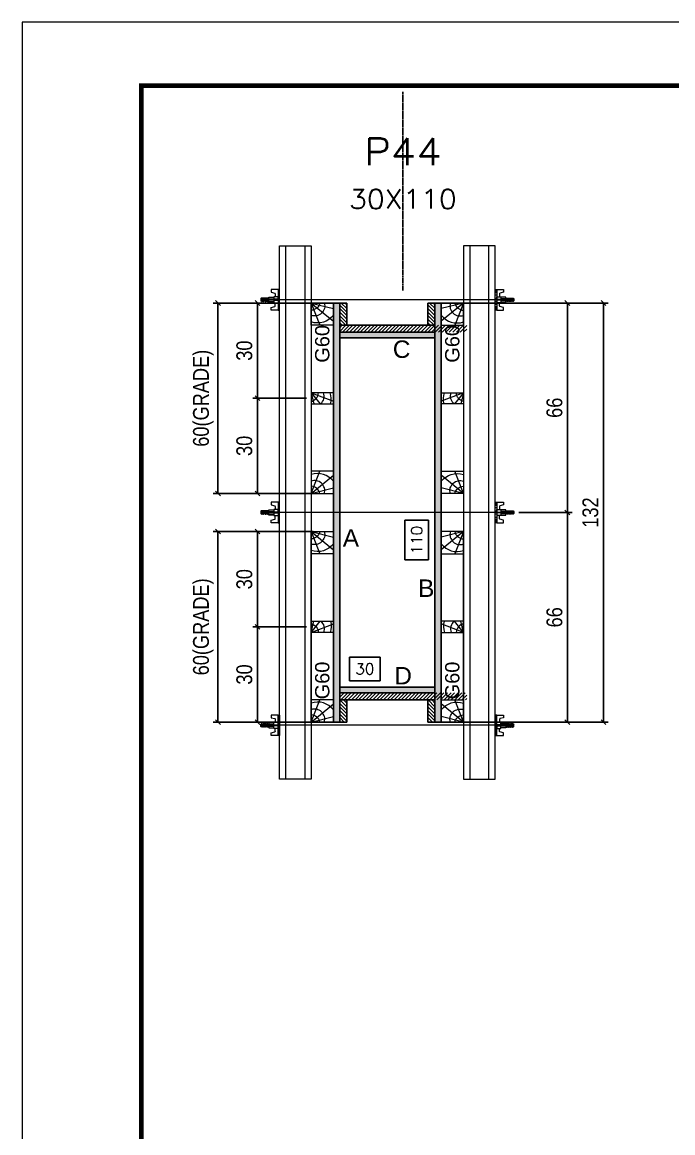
# Model space of a CAD drawing. Extents: x 28748 to 35002, y 14885 to 43501.
# Drawn here: x 33517 to 33927, y 39355 to 40055 of the extents above; entities that cross this region are included whole.
import ezdxf
from ezdxf.enums import TextEntityAlignment as Align

# ---------------------------------------------------------------- set-up
doc = ezdxf.new("R2010")
doc.units = 0
doc.linetypes.add('DASHED', pattern=[0.75, 0.5, -0.25])
doc.linetypes.add('HIDDEN', pattern=[0.375, 0.25, -0.125])
for name, color, linetype in [('CHAPA', 1, 'Continuous'), ('COTA', 241, 'Continuous'), ('Painéis', 200, 'Continuous'), ('SARRAFO', 251, 'Continuous'), ('Texto de Titulo', 7, 'Continuous'), ('Texto Qtd Sarr', 242, 'Continuous'), ('TEXTO_GERAL', 7, 'Continuous')]:
    doc.layers.add(name, color=color, linetype=linetype)
for name, color, linetype, lineweight in [('Folhas', 255, 'Continuous', 9), ('Hachura', 251, 'Continuous', 9), ('Madeira', 126, 'Continuous', 18), ('Perfil Metálico', 224, 'Continuous', 18), ('SARRAFO DE PRESSAO', 251, 'DASHED', 9), ('Texto Seção', 7, 'Continuous', 15)]:
    doc.layers.add(name, color=color, linetype=linetype, lineweight=lineweight)
doc.styles.add('ARIAL', font='arial.ttf')
doc.styles.add('COTA TECNICA 2X', font='techl___.ttf', dxfattribs={"height": 10})
doc.styles.add('ROMANS', font='romans.shx')
doc.styles.add('SANSSERIF', font='sas_____.pfb')
doc.dimstyles.new('SECAO PILAR', dxfattribs={"dimtxt": 10, "dimasz": 3, "dimexe": 3, "dimexo": 3, "dimgap": 3, "dimtad": 1, "dimdec": 1, "dimlfac": 0.5, "dimzin": 12, "dimdsep": 46, "dimtxsty": 'COTA TECNICA 2X', "dimblk1": 'OBLIQUE', "dimblk2": 'OBLIQUE', "dimsah": 1, "dimcen": 0.9, "dimclrd": 256, "dimclre": 256, "dimclrt": 256, "dimadec": 1, "dimazin": 3, "dimtfac": 1, "dimtdec": 1, "dimtmove": 0, "dimatfit": 3, "dimfxl": 1, "dimtolj": 1, "dimtzin": 12, "dimarcsym": 0})
doc.dimstyles.new('SECÇÃO 2', dxfattribs={"dimtxt": 7, "dimasz": 6, "dimexe": 0.18, "dimexo": 2, "dimgap": -4, "dimtad": 3, "dimdec": 1, "dimlfac": 0.5, "dimzin": 12, "dimdsep": 46, "dimtxsty": 'ROMANS', "dimblk": 'ARCHTICK', "dimcen": 0.09, "dimse1": 1, "dimse2": 1, "dimsd1": 1, "dimsd2": 1, "dimclrd": 180, "dimclre": 5, "dimclrt": 1, "dimadec": 0, "dimazin": 3, "dimtfac": 1, "dimtdec": 1, "dimtofl": 0, "dimtmove": 0, "dimatfit": 3, "dimldrblk": 'ARCHTICK', "dimfxl": 1, "dimtolj": 1, "dimtzin": 0, "dimarcsym": 0})

# ---------------------------------------------------------------- blocks, each defined once
blk = doc.blocks.new('9999999999')
at = {"layer": 'Folhas'}
blk.add_lwpolyline([(98138.98, 34190.21), (99623.98, 34190.21), (99623.98, 35240.21), (98138.98, 35240.21)], close=True, dxfattribs=at)
at = {"layer": 'Folhas', "color": 30, "const_width": 3}
blk.add_lwpolyline([(98213.98, 34230.21), (99583.98, 34230.21), (99583.98, 35200.21), (98213.98, 35200.21)], close=True, dxfattribs=at)
blk = doc.blocks.new('*D304')
at = {"layer": 'COTA', "color": 180, "lineweight": -2, "transparency": 16777216}
for p, q in [((33772.93, 39741.27), (33757.93, 39741.27)), ((33757.93, 39741.27), (33757.93, 39716.27)), ((33772.93, 39716.27), (33772.93, 39741.27)), ((33757.93, 39716.27), (33772.93, 39716.27))]:
    blk.add_line(p, q, dxfattribs=at)
at = {"layer": 'Defpoints', "color": 0, "transparency": 16777216}
for p in [(33776.93, 39856.14), (33776.93, 39856.14), (33776.93, 39636.14)]:
    blk.add_point(p, dxfattribs=at)
at = {"layer": 'COTA', "color": 1, "transparency": 16777216, "insert": (33765.43, 39728.77), "char_height": 7, "attachment_point": 5, "rotation": 90, "style": 'ROMANS'}
blk.add_mtext('\\A1;110', dxfattribs=at)
blk = doc.blocks.new('_ArchTick')
at = {"color": 0, "linetype": 'ByBlock', "const_width": 0.15}
blk.add_lwpolyline([(-0.5, -0.5), (0.5, 0.5)], dxfattribs=at)
blk = doc.blocks.new('_Oblique')
at = {"color": 0, "linetype": 'ByBlock', "lineweight": -2}
blk.add_line((-0.5, -0.5), (0.5, 0.5), dxfattribs=at)
blk = doc.blocks.new('*D305')
at = {"layer": 'COTA', "lineweight": -2, "transparency": 16777216}
for p, q in [((33783.93, 39878.14), (33886.13, 39878.14)), ((33883.13, 39614.14), (33883.13, 39878.14)), ((33783.93, 39614.14), (33886.13, 39614.14))]:
    blk.add_line(p, q, dxfattribs=at)
at = {"layer": 'Defpoints', "color": 0, "transparency": 16777216}
for p in [(33780.93, 39878.14), (33883.13, 39878.14), (33780.93, 39614.14)]:
    blk.add_point(p, dxfattribs=at)
at = {"layer": 'COTA', "lineweight": -2, "transparency": 16777216, "xscale": 3, "yscale": 3, "zscale": 3}
for p, rotation in [((33883.13, 39878.14), 90), ((33883.13, 39614.14), 270)]:
    blk.add_blockref('_Oblique', p, dxfattribs=dict(at, rotation=rotation))
at = {"layer": 'COTA', "transparency": 16777216, "insert": (33874.91, 39746.14), "char_height": 10, "attachment_point": 5, "rotation": 90, "style": 'COTA TECNICA 2X'}
blk.add_mtext('\\A1;132', dxfattribs=at)
blk = doc.blocks.new('*D306')
at = {"layer": 'COTA', "lineweight": -2, "transparency": 16777216}
for p, q in [((33829.73, 39746.14), (33863.36, 39746.14)), ((33860.36, 39614.14), (33860.36, 39746.14)), ((33817.93, 39614.14), (33863.36, 39614.14))]:
    blk.add_line(p, q, dxfattribs=at)
at = {"layer": 'Defpoints', "color": 0, "transparency": 16777216}
for p in [(33826.73, 39746.14), (33860.36, 39746.14), (33814.93, 39614.14)]:
    blk.add_point(p, dxfattribs=at)
at = {"layer": 'COTA', "lineweight": -2, "transparency": 16777216, "xscale": 3, "yscale": 3, "zscale": 3}
for p, rotation in [((33860.36, 39746.14), 90), ((33860.36, 39614.14), 270)]:
    blk.add_blockref('_Oblique', p, dxfattribs=dict(at, rotation=rotation))
at = {"layer": 'COTA', "transparency": 16777216, "insert": (33852.25, 39680.14), "char_height": 10, "attachment_point": 5, "rotation": 90, "style": 'COTA TECNICA 2X'}
blk.add_mtext('\\A1;66', dxfattribs=at)
blk = doc.blocks.new('*D307')
at = {"layer": 'COTA', "lineweight": -2, "transparency": 16777216}
for p, q in [((33817.93, 39878.14), (33863.36, 39878.14)), ((33860.36, 39878.14), (33860.36, 39746.14)), ((33829.73, 39746.14), (33863.36, 39746.14))]:
    blk.add_line(p, q, dxfattribs=at)
at = {"layer": 'Defpoints', "color": 0, "transparency": 16777216}
for p in [(33814.93, 39878.14), (33826.73, 39746.14), (33860.36, 39746.14)]:
    blk.add_point(p, dxfattribs=at)
at = {"layer": 'COTA', "lineweight": -2, "transparency": 16777216, "xscale": 3, "yscale": 3, "zscale": 3}
for p, rotation in [((33860.36, 39878.14), 90), ((33860.36, 39746.14), 270)]:
    blk.add_blockref('_Oblique', p, dxfattribs=dict(at, rotation=rotation))
at = {"layer": 'COTA', "transparency": 16777216, "insert": (33852.25, 39812.14), "char_height": 10, "attachment_point": 5, "rotation": 90, "style": 'COTA TECNICA 2X'}
blk.add_mtext('\\A1;66', dxfattribs=at)
blk = doc.blocks.new('*D308')
at = {"layer": 'COTA', "color": 180, "lineweight": -2, "transparency": 16777216}
for p, q in [((33742.4, 39655.14), (33723.07, 39655.14)), ((33723.07, 39655.14), (33723.07, 39640.14)), ((33742.4, 39640.14), (33742.4, 39655.14)), ((33723.07, 39640.14), (33742.4, 39640.14))]:
    blk.add_line(p, q, dxfattribs=at)
at = {"layer": 'Defpoints', "color": 0, "transparency": 16777216}
for p in [(33716.93, 39636.14), (33716.93, 39636.14), (33776.93, 39636.14)]:
    blk.add_point(p, dxfattribs=at)
at = {"layer": 'COTA', "color": 1, "transparency": 16777216, "insert": (33732.74, 39647.64), "char_height": 7, "attachment_point": 5, "style": 'ROMANS'}
blk.add_mtext('\\A1;30', dxfattribs=at)
blk = doc.blocks.new('titulo1')
at = {"layer": 'Defpoints', "color": 252, "linetype": 'HIDDEN', "ltscale": 2}
blk.add_line((0, 0), (0, 125), dxfattribs=at)
at = {"layer": 'Defpoints', "style": 'ROMANS', "oblique": 15}
blk.add_attdef('FOLHA', text='', height=10, dxfattribs=at).set_placement((0, 15.58), align=Align.MIDDLE_CENTER)
at = {"layer": 'Texto Qtd Sarr', "color": 3, "style": 'ROMANS', "oblique": 15}
for tag, height, p in [('TITULO', 17, (0, 71.45)), ('SEÇÃO', 12, (0, 41.55))]:
    blk.add_attdef(tag, text='', height=height, dxfattribs=at).set_placement(p, align=Align.MIDDLE_CENTER)
blk = doc.blocks.new('C')
at = {"layer": 'Hachura', "color": 0}
for p, q in [((0, 3.22), (0, -3.22)), ((0.45, 3.22), (0, 3.22)), ((0.46, 3.16), (0, 3.16)), ((0.46, 3.05), (0, 3.05)), ((0.46, 2.88), (0, 2.88)), ((0, 2.75), (0, -1.16)), ((0.46, 2.65), (0, 2.65)), ((0.46, 2.23), (0, 2.23)), ((0.46, 1.51), (0, 1.51)), ((0.39, 0.49), (0.17, 0.49)), ((0.45, -3.23), (0.45, 3.22)), ((0.45, 3.22), (2.58, 3.22)), ((1.74, 0.97), (0.45, 0.97)), ((1.45, 0.1), (0.45, 0.1)), ((1.35, 1.94), (1.35, 0.96)), ((2.58, 2.39), (1.47, 2.09)), ((1.74, -0.97), (1.74, 0.97)), ((1.74, 0.97), (1.74, 0.84)), ((1.74, 0.97), (1.74, 0.84)), ((1.74, 0.84), (3.35, 0.84)), ((3.35, 0.45), (1.74, 0.45)), ((2.58, 3.22), (2.58, 2.39)), ((3.32, 0.84), (3.32, -0.84)), ((3.35, 0.84), (3.35, -0.84)), ((3.68, 0.45), (3.35, 0.45)), ((3.84, -0.52), (3.35, 0.45)), ((3.35, 0.06), (3.67, -0.57)), ((3.68, 0.45), (4.16, -0.52)), ((3.72, 0.5), (4.25, -0.57)), ((4.37, -0.55), (3.83, 0.53)), ((4.15, 0.45), (3.93, 0.45)), ((4.42, -0.52), (3.93, 0.45)), ((4.15, 0.45), (4.26, 0.45)), ((4.26, 0.45), (4.74, -0.52)), ((4.3, 0.5), (4.83, -0.57)), ((4.95, -0.55), (4.41, 0.53)), ((4.51, 0.45), (4.84, 0.45)), ((5, -0.52), (4.51, 0.45)), ((4.84, 0.45), (5.32, -0.52)), ((4.88, 0.5), (5.41, -0.57)), ((5.53, -0.55), (4.99, 0.53)), ((5.58, -0.52), (5.09, 0.45)), ((5.42, 0.45), (5.09, 0.45)), ((5.58, -0.52), (5.09, 0.45)), ((5.42, 0.45), (5.74, -0.19)), ((5.46, 0.5), (5.74, -0.07)), ((5.74, 0.19), (5.57, 0.53)), ((5.74, 0.32), (5.68, 0.45)), ((5.68, 0.45), (5.74, 0.45)), ((5.74, 0.45), (5.9, 0.29)), ((5.74, 0.45), (5.74, -0.52)), ((5.9, -0.36), (5.9, 0.29)), ((0.45, 0), (0, 0)), ((0.46, -1.52), (0, -1.52)), ((0.46, -2.23), (0, -2.23)), ((0.46, -2.65), (0, -2.65)), ((0.46, -2.88), (0, -2.88)), ((0.46, -3.05), (0, -3.05)), ((0.46, -3.16), (0, -3.16)), ((0, -3.22), (2.57, -3.22)), ((0.08, -0.48), (0.29, -0.48)), ((0.29, -0.48), (0.4, -0.48)), ((0.45, 0), (0.45, -0.97)), ((0.45, -0.16), (1.45, -0.16)), ((0.45, -0.65), (0.45, -0.32)), ((0.45, -3.23), (0.45, -0.65)), ((0.45, -0.97), (1.74, -0.97)), ((1.35, -1.94), (1.35, -0.97)), ((2.58, -2.39), (1.47, -2.1)), ((3.35, -0.32), (1.74, -0.32)), ((3.35, -0.84), (1.74, -0.84)), ((2.58, -3.23), (2.58, -2.39)), ((3.35, -0.07), (3.58, -0.52)), ((3.35, -0.52), (3.58, -0.52)), ((3.84, -0.52), (4.16, -0.52)), ((4.42, -0.52), (4.74, -0.52)), ((4.63, -0.52), (4.74, -0.52)), ((5, -0.52), (5.32, -0.52)), ((5.58, -0.52), (5.74, -0.52)), ((5.74, -0.52), (5.9, -0.36)), ((5.74, -0.52), (5.74, -0.52))]:
    blk.add_line(p, q, dxfattribs=at)
for centre, radius, start, end in [((1.52, 1.94), 0.161, 104.7436, 180), ((1.44, -0.03), 0.129, 272.695, 87.305), ((3.81, 0.39), 0.143, 25.5688, 154.4312), ((4.39, 0.39), 0.143, 25.5688, 154.4312), ((4.97, 0.39), 0.143, 25.5688, 154.4312), ((5.55, 0.39), 0.143, 25.5688, 154.4312), ((0.17, -0.37), 0.174, 221.744, 317.8592), ((1.52, -1.94), 0.161, 180, 255.2564), ((3.71, -0.4), 0.174, 222.1408, 318.256), ((4.29, -0.4), 0.174, 222.1408, 318.256), ((4.87, -0.4), 0.174, 222.1408, 318.256), ((5.45, -0.4), 0.174, 222.1408, 318.256), ((5.61, -0.4), 0.174, 317.8592, 318.256)]:
    blk.add_arc(centre, radius, start, end, dxfattribs=at)
blk = doc.blocks.new('PONTALETE')
at = {"layer": 'Madeira'}
for q in [(2.71, 7), (7, 5.76), (7, 1.74)]:
    blk.add_line((0, 0), q, dxfattribs=at)
blk.add_lwpolyline([(0, 0), (7, 0), (7, 7), (0, 7)], close=True, dxfattribs=at)
for centre, radius, start, end in [((2.04, 0.06), 6.23, 37.2818, 109.0913), ((1.09, 0.9), 3.19, 343.603, 109.9847), ((-0.21, -0.78), 3.09, 14.6322, 86.0383)]:
    blk.add_arc(centre, radius, start, end, dxfattribs=at)
blk = doc.blocks.new('*D314')
at = {"layer": 'COTA', "lineweight": -2, "transparency": 16777216}
for p, q in [((33700.26, 39734.14), (33637.2, 39734.14)), ((33640.2, 39614.14), (33640.2, 39734.14)), ((33700.26, 39614.14), (33637.2, 39614.14))]:
    blk.add_line(p, q, dxfattribs=at)
at = {"layer": 'Defpoints', "color": 0, "transparency": 16777216}
for p in [(33640.2, 39734.14), (33703.26, 39734.14), (33703.26, 39614.14)]:
    blk.add_point(p, dxfattribs=at)
at = {"layer": 'COTA', "lineweight": -2, "transparency": 16777216, "xscale": 3, "yscale": 3, "zscale": 3}
for p, rotation in [((33640.2, 39734.14), 90), ((33640.2, 39614.14), 270)]:
    blk.add_blockref('_Oblique', p, dxfattribs=dict(at, rotation=rotation))
at = {"layer": 'COTA', "transparency": 16777216, "insert": (33630.98, 39674.14), "char_height": 10, "attachment_point": 5, "rotation": 90, "style": 'COTA TECNICA 2X'}
blk.add_mtext('\\A1;60(GRADE)', dxfattribs=at)
blk = doc.blocks.new('MEIO PONTALETE')
at = {"layer": 'Madeira'}
for q in [(2.71, 7), (3.5, 2.88), (3.5, 0.87)]:
    blk.add_line((0, 0), q, dxfattribs=at)
blk.add_lwpolyline([(0, 0), (3.5, 0), (3.5, 7), (0, 7)], close=True, dxfattribs=at)
for centre, radius, start, end in [((2.04, 0.06), 6.23, 76.4499, 109.0913), ((1.09, 0.9), 3.19, 40.9063, 109.9847), ((-0.21, -0.78), 3.09, 14.6322, 86.0383)]:
    blk.add_arc(centre, radius, start, end, dxfattribs=at)
blk = doc.blocks.new('*D1502')
at = {"layer": 'COTA', "lineweight": -2, "transparency": 16777216}
for p, q in [((33695.93, 39674.14), (33662.07, 39674.14)), ((33665.07, 39614.14), (33665.07, 39674.14)), ((33695.93, 39614.14), (33662.07, 39614.14))]:
    blk.add_line(p, q, dxfattribs=at)
at = {"layer": 'Defpoints', "color": 0, "transparency": 16777216}
for p in [(33665.07, 39674.14), (33698.93, 39674.14), (33698.93, 39614.14)]:
    blk.add_point(p, dxfattribs=at)
at = {"layer": 'COTA', "lineweight": -2, "transparency": 16777216, "xscale": 3, "yscale": 3, "zscale": 3}
for p, rotation in [((33665.07, 39674.14), 90), ((33665.07, 39614.14), 270)]:
    blk.add_blockref('_Oblique', p, dxfattribs=dict(at, rotation=rotation))
at = {"layer": 'COTA', "transparency": 16777216, "insert": (33656.85, 39644.14), "char_height": 10, "attachment_point": 5, "rotation": 90, "style": 'COTA TECNICA 2X'}
blk.add_mtext('\\A1;30', dxfattribs=at)
blk = doc.blocks.new('*D1503')
at = {"layer": 'COTA', "lineweight": -2, "transparency": 16777216}
for p, q in [((33695.93, 39734.14), (33662.07, 39734.14)), ((33665.07, 39674.14), (33665.07, 39734.14)), ((33695.93, 39674.14), (33662.07, 39674.14))]:
    blk.add_line(p, q, dxfattribs=at)
at = {"layer": 'Defpoints', "color": 0, "transparency": 16777216}
for p in [(33665.07, 39734.14), (33698.93, 39734.14), (33698.93, 39674.14)]:
    blk.add_point(p, dxfattribs=at)
at = {"layer": 'COTA', "lineweight": -2, "transparency": 16777216, "xscale": 3, "yscale": 3, "zscale": 3}
for p, rotation in [((33665.07, 39734.14), 90), ((33665.07, 39674.14), 270)]:
    blk.add_blockref('_Oblique', p, dxfattribs=dict(at, rotation=rotation))
at = {"layer": 'COTA', "transparency": 16777216, "insert": (33656.85, 39704.14), "char_height": 10, "attachment_point": 5, "rotation": 90, "style": 'COTA TECNICA 2X'}
blk.add_mtext('\\A1;30', dxfattribs=at)
blk = doc.blocks.new('*D322')
at = {"layer": 'COTA', "lineweight": -2, "transparency": 16777216}
for p, q in [((33700.26, 39878.14), (33637.2, 39878.14)), ((33640.2, 39878.14), (33640.2, 39758.14)), ((33700.26, 39758.14), (33637.2, 39758.14))]:
    blk.add_line(p, q, dxfattribs=at)
at = {"layer": 'Defpoints', "color": 0, "transparency": 16777216}
for p in [(33703.26, 39878.14), (33640.2, 39758.14), (33703.26, 39758.14)]:
    blk.add_point(p, dxfattribs=at)
at = {"layer": 'COTA', "lineweight": -2, "transparency": 16777216, "xscale": 3, "yscale": 3, "zscale": 3}
for p, rotation in [((33640.2, 39878.14), 90), ((33640.2, 39758.14), 270)]:
    blk.add_blockref('_Oblique', p, dxfattribs=dict(at, rotation=rotation))
at = {"layer": 'COTA', "transparency": 16777216, "insert": (33630.98, 39818.14), "char_height": 10, "attachment_point": 5, "rotation": 90, "style": 'COTA TECNICA 2X'}
blk.add_mtext('\\A1;60(GRADE)', dxfattribs=at)
blk = doc.blocks.new('*D1504')
at = {"layer": 'COTA', "lineweight": -2, "transparency": 16777216}
for p, q in [((33695.93, 39878.14), (33662.07, 39878.14)), ((33665.07, 39878.14), (33665.07, 39818.14)), ((33695.93, 39818.14), (33662.07, 39818.14))]:
    blk.add_line(p, q, dxfattribs=at)
at = {"layer": 'Defpoints', "color": 0, "transparency": 16777216}
for p in [(33698.93, 39878.14), (33665.07, 39818.14), (33698.93, 39818.14)]:
    blk.add_point(p, dxfattribs=at)
at = {"layer": 'COTA', "lineweight": -2, "transparency": 16777216, "xscale": 3, "yscale": 3, "zscale": 3}
for p, rotation in [((33665.07, 39878.14), 90), ((33665.07, 39818.14), 270)]:
    blk.add_blockref('_Oblique', p, dxfattribs=dict(at, rotation=rotation))
at = {"layer": 'COTA', "transparency": 16777216, "insert": (33656.85, 39848.14), "char_height": 10, "attachment_point": 5, "rotation": 90, "style": 'COTA TECNICA 2X'}
blk.add_mtext('\\A1;30', dxfattribs=at)
blk = doc.blocks.new('*D1505')
at = {"layer": 'COTA', "lineweight": -2, "transparency": 16777216}
for p, q in [((33695.93, 39818.14), (33662.07, 39818.14)), ((33665.07, 39818.14), (33665.07, 39758.14)), ((33695.93, 39758.14), (33662.07, 39758.14))]:
    blk.add_line(p, q, dxfattribs=at)
at = {"layer": 'Defpoints', "color": 0, "transparency": 16777216}
for p in [(33698.93, 39818.14), (33665.07, 39758.14), (33698.93, 39758.14)]:
    blk.add_point(p, dxfattribs=at)
at = {"layer": 'COTA', "lineweight": -2, "transparency": 16777216, "xscale": 3, "yscale": 3, "zscale": 3}
for p, rotation in [((33665.07, 39818.14), 90), ((33665.07, 39758.14), 270)]:
    blk.add_blockref('_Oblique', p, dxfattribs=dict(at, rotation=rotation))
at = {"layer": 'COTA', "transparency": 16777216, "insert": (33656.85, 39788.14), "char_height": 10, "attachment_point": 5, "rotation": 90, "style": 'COTA TECNICA 2X'}
blk.add_mtext('\\A1;30', dxfattribs=at)

msp = doc.modelspace()

# ---------------------------------------------------------------- hatches: boundary and pattern name
at = {"layer": 'Hachura'}
h = msp.add_hatch(color=256, dxfattribs=at)
h.dxf.hatch_style = 1
h.paths.add_polyline_path([(33716.93, 39878.14), (33712.93, 39878.14), (33712.93, 39614.14), (33716.93, 39614.14)])
h = msp.add_hatch(color=256, dxfattribs=at)
h.dxf.hatch_style = 1
h.paths.add_polyline_path([(33716.93, 39878.14), (33712.93, 39878.14), (33712.93, 39614.14), (33716.93, 39614.14)])
h = msp.add_hatch(dxfattribs=at)
h.set_pattern_fill('ANSI31', color=256, scale=0.5, angle=270, style=0)
h.set_pattern_definition([(315, (56646.3342, 30375.1905), (1.12253202, 1.12253202), [])])
h.paths.add_polyline_path([(33716.93, 39864.14), (33721.33, 39864.14), (33721.33, 39878.14), (33716.93, 39878.14)])
h = msp.add_hatch(dxfattribs=at)
h.set_pattern_fill('ANSI31', color=256, scale=0.5, angle=270, style=0)
h.set_pattern_definition([(315, (56668.3342, 30375.1905), (1.12253202, 1.12253202), [])])
h.paths.add_polyline_path([(33776.93, 39864.14), (33772.53, 39864.14), (33772.53, 39878.14), (33776.93, 39878.14)])
h = msp.add_hatch(color=256, dxfattribs=at)
h.dxf.hatch_style = 1
h.paths.add_polyline_path([(33776.93, 39878.14), (33780.93, 39878.14), (33780.93, 39614.14), (33776.93, 39614.14)])
h = msp.add_hatch(color=256, dxfattribs=at)
h.dxf.hatch_style = 1
h.paths.add_polyline_path([(33776.93, 39878.14), (33780.93, 39878.14), (33780.93, 39614.14), (33776.93, 39614.14)])
h = msp.add_hatch(dxfattribs=at)
h.set_pattern_fill('ANSI31', color=256, scale=0.5, angle=180, style=0)
h.set_pattern_definition([(225, (24622.9742, 16757.1342), (1.12253202, -1.12253202), [])])
h.paths.add_polyline_path([(33716.93, 39859.74), (33716.93, 39864.14), (33796.93, 39864.14), (33796.93, 39859.74)])
h = msp.add_hatch(color=256, dxfattribs=at)
h.dxf.hatch_style = 1
h.paths.add_polyline_path([(33776.93, 39856.14), (33776.93, 39859.74), (33716.93, 39859.74), (33716.93, 39856.14)])
h = msp.add_hatch(color=256, dxfattribs=at)
h.dxf.hatch_style = 1
h.paths.add_polyline_path([(33776.93, 39856.14), (33776.93, 39859.74), (33716.93, 39859.74), (33716.93, 39856.14)])
h = msp.add_hatch(color=256, dxfattribs=at)
h.dxf.hatch_style = 1
h.paths.add_polyline_path([(33776.93, 39632.54), (33776.93, 39636.14), (33716.93, 39636.14), (33716.93, 39632.54)])
h = msp.add_hatch(color=256, dxfattribs=at)
h.dxf.hatch_style = 1
h.paths.add_polyline_path([(33776.93, 39632.54), (33776.93, 39636.14), (33716.93, 39636.14), (33716.93, 39632.54)])
h = msp.add_hatch(dxfattribs=at)
h.set_pattern_fill('ANSI31', color=256, scale=0.5, angle=180, style=0)
h.set_pattern_definition([(225, (24592.9742, 16703.1342), (1.12253202, -1.12253202), [])])
h.paths.add_polyline_path([(33796.93, 39632.54), (33796.93, 39628.14), (33716.93, 39628.14), (33716.93, 39632.54)])
h = msp.add_hatch(dxfattribs=at)
h.set_pattern_fill('ANSI31', color=256, scale=0.5, angle=270, style=0)
h.set_pattern_definition([(315, (56646.3342, 30490.1905), (1.12253202, 1.12253202), [])])
h.paths.add_polyline_path([(33716.93, 39628.14), (33721.33, 39628.14), (33721.33, 39614.14), (33716.93, 39614.14)])
h = msp.add_hatch(dxfattribs=at)
h.set_pattern_fill('ANSI31', color=256, scale=0.5, angle=270, style=0)
h.set_pattern_definition([(315, (56668.3342, 30490.1905), (1.12253202, 1.12253202), [])])
h.paths.add_polyline_path([(33776.93, 39628.14), (33772.53, 39628.14), (33772.53, 39614.14), (33776.93, 39614.14)])

# ---------------------------------------------------------------- linework, layer by layer
at = {"layer": 'CHAPA'}
for points in [[(33716.93, 39878.14), (33712.93, 39878.14), (33712.93, 39614.14), (33716.93, 39614.14)], [(33716.93, 39878.14), (33712.93, 39878.14), (33712.93, 39614.14), (33716.93, 39614.14)], [(33776.93, 39878.14), (33780.93, 39878.14), (33780.93, 39614.14), (33776.93, 39614.14)], [(33776.93, 39878.14), (33780.93, 39878.14), (33780.93, 39614.14), (33776.93, 39614.14)], [(33776.93, 39856.14), (33776.93, 39859.74), (33716.93, 39859.74), (33716.93, 39856.14)], [(33776.93, 39856.14), (33776.93, 39859.74), (33716.93, 39859.74), (33716.93, 39856.14)], [(33776.93, 39632.54), (33776.93, 39636.14), (33716.93, 39636.14), (33716.93, 39632.54)], [(33776.93, 39632.54), (33776.93, 39636.14), (33716.93, 39636.14), (33716.93, 39632.54)]]:
    msp.add_lwpolyline(points, close=True, dxfattribs=at)
at = {"layer": 'Hachura'}
for p, q in [((33825.73, 39880.14), (33671.93, 39880.15)), ((33825.73, 39746.14), (33671.93, 39746.15)), ((33825.73, 39612.14), (33671.93, 39612.13))]:
    msp.add_line(p, q, dxfattribs=at)
at = {"layer": 'Madeira'}
for points in [[(33712.93, 39878.14), (33698.93, 39878.14), (33698.93, 39758.14), (33712.93, 39758.14)], [(33780.93, 39878.14), (33794.93, 39878.14), (33794.93, 39758.14), (33780.93, 39758.14)], [(33712.93, 39614.14), (33698.93, 39614.14), (33698.93, 39734.14), (33712.93, 39734.14)], [(33780.93, 39614.14), (33794.93, 39614.14), (33794.93, 39734.14), (33780.93, 39734.14)]]:
    msp.add_lwpolyline(points, close=True, dxfattribs=at)
at = {"layer": 'Painéis'}
msp.add_lwpolyline([(33716.93, 39636.14), (33776.93, 39636.14), (33776.93, 39856.14), (33716.93, 39856.14)], close=True, dxfattribs=at)
at = {"layer": 'Perfil Metálico'}
for points in [[(33678.93, 39914.14), (33698.93, 39914.14), (33698.93, 39578.14), (33678.93, 39578.14)], [(33694.93, 39578.14), (33682.93, 39578.14), (33682.93, 39914.14), (33694.93, 39914.14)], [(33814.93, 39914.14), (33794.93, 39914.14), (33794.93, 39578.14), (33814.93, 39578.14)], [(33798.93, 39578.14), (33810.93, 39578.14), (33810.93, 39914.14), (33798.93, 39914.14)]]:
    msp.add_lwpolyline(points, close=True, dxfattribs=at)
at = {"layer": 'SARRAFO'}
for points in [[(33721.33, 39878.14), (33721.33, 39864.14), (33716.93, 39864.14), (33716.93, 39878.14)], [(33772.53, 39878.14), (33772.53, 39864.14), (33776.93, 39864.14), (33776.93, 39878.14)], [(33776.93, 39864.14), (33716.93, 39864.14), (33716.93, 39859.74), (33776.93, 39859.74)], [(33716.93, 39628.14), (33776.93, 39628.14), (33776.93, 39632.54), (33716.93, 39632.54)], [(33721.33, 39614.14), (33721.33, 39628.14), (33716.93, 39628.14), (33716.93, 39614.14)], [(33772.53, 39614.14), (33772.53, 39628.14), (33776.93, 39628.14), (33776.93, 39614.14)]]:
    msp.add_lwpolyline(points, close=True, dxfattribs=at)

# ---------------------------------------------------------------- block references
at = {"layer": 'Hachura', "linetype": 'Continuous', "yscale": 2, "zscale": 2, "rotation": 180}
for p, xscale in [((33678.93, 39880.14), 2), ((33814.93, 39880.14), -2), ((33678.93, 39746.14), 2), ((33814.93, 39746.14), -2)]:
    msp.add_blockref('C', p, dxfattribs=dict(at, xscale=xscale))
at = {"layer": 'Hachura', "linetype": 'Continuous', "yscale": 2, "zscale": 2}
for p, xscale in [((33678.93, 39612.14), -2), ((33814.93, 39612.14), 2)]:
    msp.add_blockref('C', p, dxfattribs=dict(at, xscale=xscale))
at = {"layer": 'Madeira'}
for name, p, xscale, yscale, zscale, rotation in [('PONTALETE', (33698.93, 39878.14), -2, 2, 2, 180), ('PONTALETE', (33698.93, 39878.14), -2, 2, 2, 180), ('PONTALETE', (33794.93, 39878.14), 2, 2, 2, 180), ('PONTALETE', (33794.93, 39878.14), 2, 2, 2, 180), ('MEIO PONTALETE', (33698.93, 39821.64), 1.999999997962732, 1.999999997962732, 1.999999997962732, 270), ('MEIO PONTALETE', (33794.93, 39821.64), -1.999999997962732, 1.999999997962732, 1.999999997962732, 90), ('PONTALETE', (33698.93, 39734.14), -2, 2, 2, 180), ('PONTALETE', (33794.93, 39734.14), 2, 2, 2, 180), ('MEIO PONTALETE', (33698.93, 39670.64), -1.999999997962732, 1.999999997962732, 1.999999997962732, 270), ('MEIO PONTALETE', (33794.93, 39670.64), 1.999999997962732, 1.999999997962732, 1.999999997962732, 90.00000000000001)]:
    msp.add_blockref(name, p, dxfattribs=dict(at, xscale=xscale, yscale=yscale, zscale=zscale, rotation=rotation))
at = {"layer": 'Madeira', "yscale": 2, "zscale": 2}
for p, xscale in [((33698.93, 39758.14), 2), ((33794.93, 39758.14), -2), ((33698.93, 39614.14), 2), ((33794.93, 39614.14), -2)]:
    msp.add_blockref('PONTALETE', p, dxfattribs=dict(at, xscale=xscale))
at = {"layer": 'SARRAFO DE PRESSAO', "color": 6, "linetype": 'ByBlock'}
msp.add_blockref('9999999999', (-64622.14, 4814.81), dxfattribs=at)
at = {"layer": 'Texto Seção'}
ref = msp.add_blockref('titulo1', (33756.7, 39886.07), dxfattribs=at)
ref.add_attrib('TITULO', 'P44', dxfattribs={"layer": 'Texto de Titulo', "color": 7, "height": 17, "style": 'ROMANS', "width": 1.1}).set_placement((33756.7, 39973.57), align=Align.MIDDLE_CENTER)
ref.add_attrib('SEÇÃO', '30X110', dxfattribs={"layer": 'Texto de Titulo', "color": 7, "height": 12, "style": 'ROMANS', "width": 1.1}).set_placement((33756.7, 39943.57), align=Align.MIDDLE_CENTER)

# ---------------------------------------------------------------- texts
at = {"layer": 'Texto Seção', "color": 0, "linetype": 'Continuous', "style": 'SANSSERIF'}
for p in [(33705.89, 39840.53), (33787.83, 39840.53), (33705.89, 39628.46), (33787.83, 39628.46)]:
    msp.add_text('G60', height=9, rotation=90, dxfattribs=at).set_placement(p, align=Align.MIDDLE_LEFT)
at = {"layer": 'TEXTO_GERAL', "style": 'ARIAL'}
for s, p in [('C', (33755.92, 39849.06)), ('A', (33723.97, 39730.13)), ('B', (33771.46, 39698.5)), ('D', (33756.87, 39643.38))]:
    msp.add_text(s, height=11, dxfattribs=at).set_placement(p, align=Align.MIDDLE_CENTER)

# ---------------------------------------------------------------- dimensions: what is measured, and where the dimension line sits
at = {"layer": 'COTA'}
for base, p1, p2, angle, picture, middle in [((33640.2, 39758.14), (33703.26, 39878.14), (33703.26, 39758.14), 270, '*D322', (33640.2, 39818.14)), ((33640.2, 39734.14), (33703.26, 39614.14), (33703.26, 39734.14), 90, '*D314', (33640.2, 39674.14))]:
    dim = msp.add_linear_dim(base=base, p1=p1, p2=p2, angle=angle, text='<>(GRADE)', dimstyle='SECAO PILAR', dxfattribs=at)
    dim.commit()
    dim.dimension.update_dxf_attribs({"geometry": picture, "text_midpoint": middle, "dimtype": 160})
for base, p1, p2, angle, picture, middle in [((33665.07, 39818.14), (33698.93, 39878.14), (33698.93, 39818.14), 270, '*D1504', (33656.85, 39848.14)), ((33883.13, 39878.14), (33780.93, 39614.14), (33780.93, 39878.14), 90, '*D305', (33874.91, 39746.14)), ((33860.36, 39746.14), (33814.93, 39878.14), (33826.73, 39746.14), 270, '*D307', (33852.25, 39812.14)), ((33665.07, 39758.14), (33698.93, 39818.14), (33698.93, 39758.14), 270, '*D1505', (33656.85, 39788.14)), ((33860.36, 39746.14), (33814.93, 39614.14), (33826.73, 39746.14), 90, '*D306', (33852.25, 39680.14)), ((33665.07, 39734.14), (33698.93, 39674.14), (33698.93, 39734.14), 90, '*D1503', (33656.85, 39704.14)), ((33665.07, 39674.14), (33698.93, 39614.14), (33698.93, 39674.14), 90, '*D1502', (33656.85, 39644.14))]:
    dim = msp.add_linear_dim(base=base, p1=p1, p2=p2, angle=angle, dimstyle='SECAO PILAR', dxfattribs=at)
    dim.commit()
    dim.dimension.update_dxf_attribs({"geometry": picture, "text_midpoint": middle})
for base, p2, angle, picture, middle in [((33776.93, 39856.14), (33776.93, 39856.14), 90, '*D304', (33776.93, 39728.77)), ((33716.93, 39636.14), (33716.93, 39636.14), 180, '*D308', (33732.74, 39636.14))]:
    dim = msp.add_linear_dim(base=base, p1=(33776.93, 39636.14), p2=p2, angle=angle, dimstyle='SECÇÃO 2', dxfattribs=at)
    dim.commit()
    dim.dimension.update_dxf_attribs({"geometry": picture, "text_midpoint": middle, "dimtype": 160})

doc.saveas('drawing.dxf')
